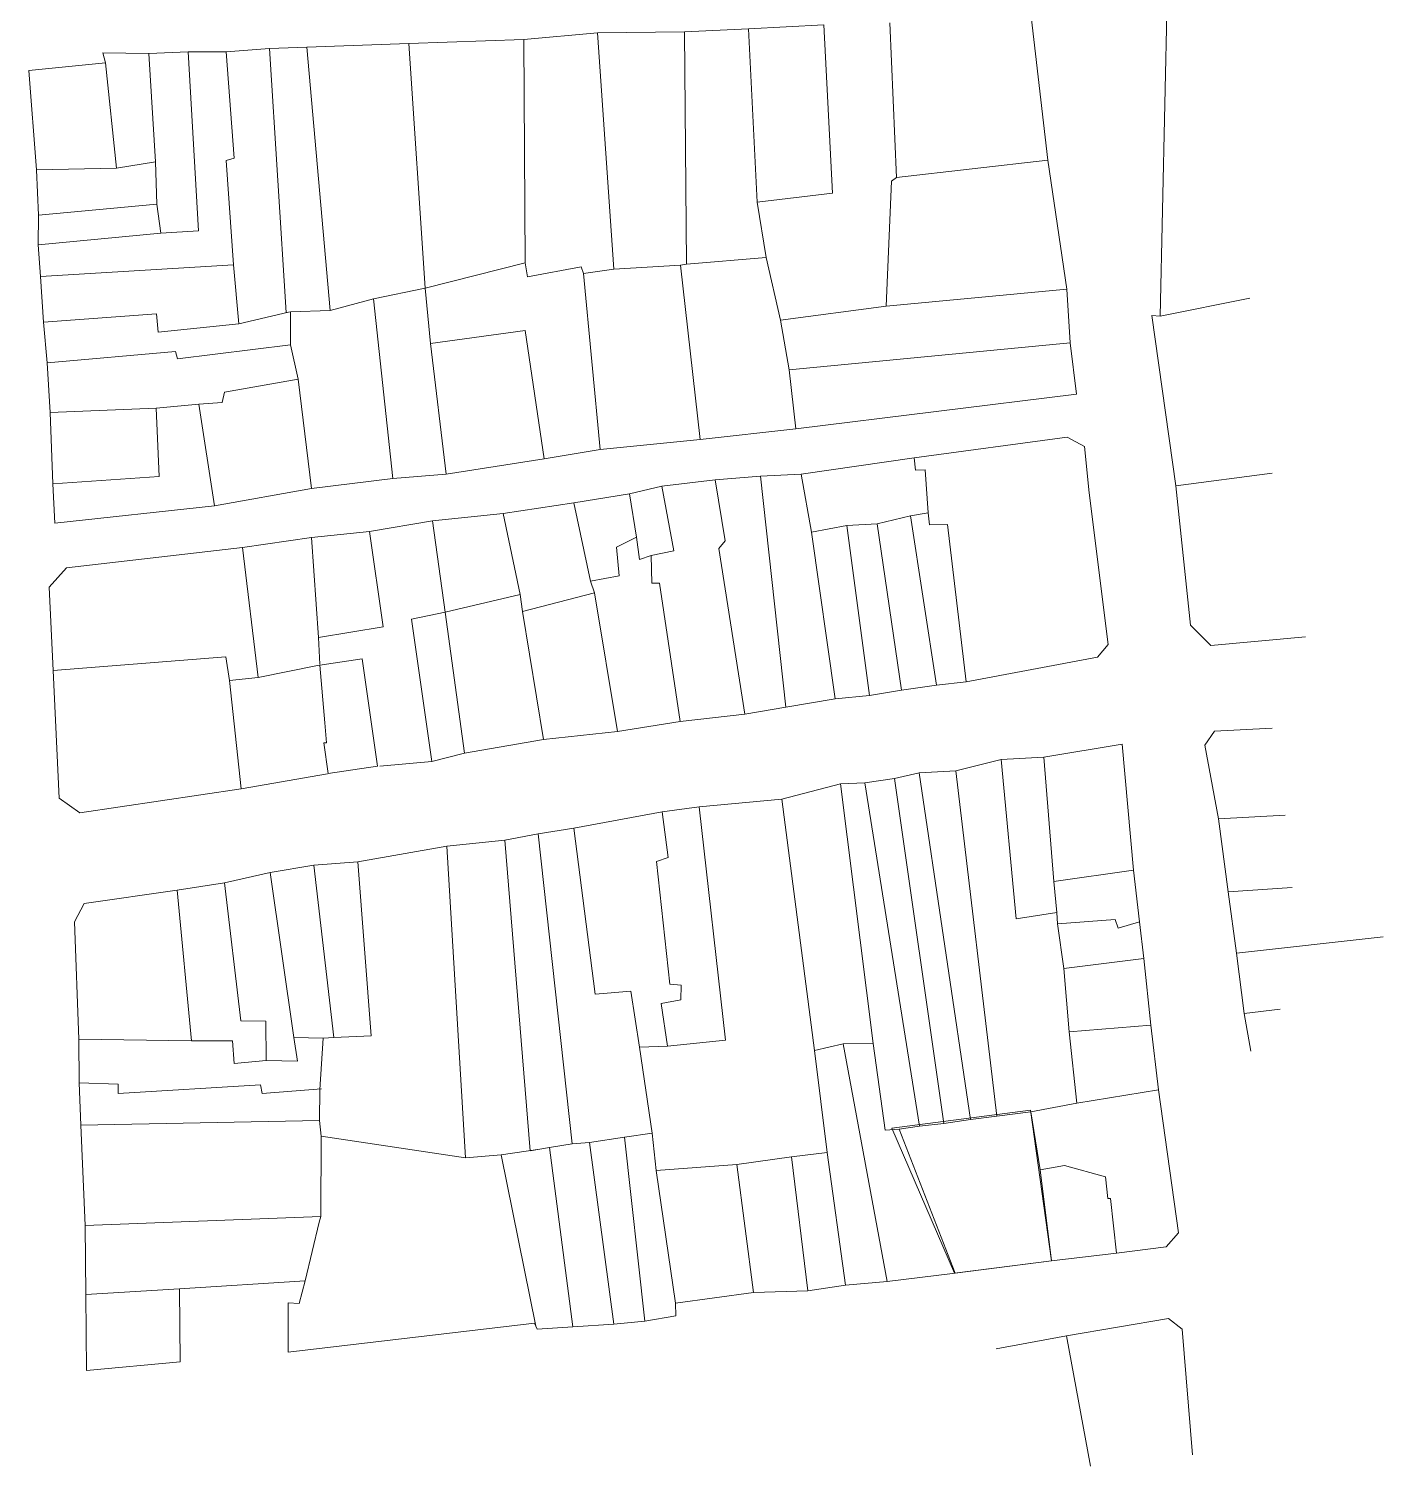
# Model space of a CAD drawing. Header units: millimetres. Extents: x 1956 to 626126, y 2654 to 1331070.
# Drawn here: x 625854.3 to 626069.9, y 1329207.5 to 1329436.2 of the extents above; entities that cross this region are included whole.
import ezdxf

# ---------------------------------------------------------------- set-up
doc = ezdxf.new("R2010")
doc.units = ezdxf.units.MM

msp = doc.modelspace()

# ---------------------------------------------------------------- linework, layer by layer
at = {"color": 1, "lineweight": 0}
for p, q in [((626034.43, 1329390.52), (626035.57, 1329442.41)), ((626013.91, 1329438.19), (626016.54, 1329415.33)), ((625933.14, 1329434.53), (625944.84, 1329435.58)), ((625958.73, 1329435.72), (625944.84, 1329435.58)), ((625944.84, 1329435.58), (625947.44, 1329397.98)), ((625958.73, 1329435.72), (625968.9, 1329436.2)), ((625959.04, 1329398.77), (625958.73, 1329435.72)), ((625968.9, 1329436.2), (625980.9, 1329436.84)), ((625968.9, 1329436.2), (625970.26, 1329408.61)), ((625980.9, 1329436.84), (625982.27, 1329410.06)), ((625992.43, 1329412.58), (625991.38, 1329437.17)), ((625892.66, 1329433.11), (625885.74, 1329432.53)), ((625898.56, 1329433.28), (625892.66, 1329433.11)), ((625892.66, 1329433.11), (625895.32, 1329391.09)), ((625914.83, 1329433.88), (625898.56, 1329433.28)), ((625898.56, 1329433.28), (625902.29, 1329391.41)), ((625914.83, 1329433.88), (625933.14, 1329434.53)), ((625917.44, 1329394.96), (625914.83, 1329433.88)), ((625933.14, 1329434.53), (625933.35, 1329398.96)), ((625866.52, 1329430.81), (625854.32, 1329429.56)), ((625873.44, 1329432.3), (625866.11, 1329432.38)), ((625866.11, 1329432.38), (625866.52, 1329430.81)), ((625866.52, 1329430.81), (625868.28, 1329414.04)), ((625873.44, 1329432.3), (625879.69, 1329432.57)), ((625874.48, 1329415.03), (625873.44, 1329432.3)), ((625879.69, 1329432.57), (625881.36, 1329404.07)), ((625879.69, 1329432.57), (625885.74, 1329432.53)), ((625885.74, 1329432.53), (625887.04, 1329415.62)), ((625854.32, 1329429.56), (625855.56, 1329413.76)), ((625868.28, 1329414.04), (625874.48, 1329415.03)), ((625874.69, 1329408.32), (625874.48, 1329415.03)), ((625887.04, 1329415.62), (625885.72, 1329415.26)), ((625885.72, 1329415.26), (625886.92, 1329398.69)), ((626016.54, 1329415.33), (625992.43, 1329412.58)), ((626019.57, 1329394.81), (626016.54, 1329415.33)), ((625855.56, 1329413.76), (625868.28, 1329414.04)), ((625855.56, 1329413.76), (625855.88, 1329406.59)), ((625991.67, 1329411.96), (625992.43, 1329412.58)), ((625991.67, 1329411.96), (625990.79, 1329392.09)), ((625855.88, 1329406.59), (625874.69, 1329408.32)), ((625874.69, 1329408.32), (625875.36, 1329403.7)), ((625970.26, 1329408.61), (625982.27, 1329410.06)), ((625970.26, 1329408.61), (625971.7, 1329399.82)), ((625855.83, 1329401.82), (625855.88, 1329406.59)), ((625875.36, 1329403.7), (625855.83, 1329401.82)), ((625881.36, 1329404.07), (625875.36, 1329403.7)), ((625855.83, 1329401.82), (625856.2, 1329396.79)), ((625886.92, 1329398.69), (625856.2, 1329396.79)), ((625886.92, 1329398.69), (625887.75, 1329389.29)), ((625933.35, 1329398.96), (625917.44, 1329394.96)), ((625933.71, 1329396.78), (625933.35, 1329398.96)), ((625958.07, 1329398.62), (625959.04, 1329398.77)), ((625971.7, 1329399.82), (625959.04, 1329398.77)), ((625971.7, 1329399.82), (625974.01, 1329389.87)), ((625856.2, 1329396.79), (625856.67, 1329389.52)), ((625942.26, 1329398.32), (625933.71, 1329396.78)), ((625942.61, 1329397.31), (625942.26, 1329398.32)), ((625942.61, 1329397.31), (625947.44, 1329397.98)), ((625945.3, 1329369.26), (625942.61, 1329397.31)), ((625947.44, 1329397.98), (625958.07, 1329398.62)), ((625961.22, 1329370.88), (625958.07, 1329398.62)), ((625909.2, 1329393.26), (625917.44, 1329394.96)), ((625917.44, 1329394.96), (625918.27, 1329386.17)), ((625990.79, 1329392.09), (626019.57, 1329394.81)), ((626019.57, 1329394.81), (626020.1, 1329386.27)), ((625902.29, 1329391.41), (625909.2, 1329393.26)), ((625909.2, 1329393.26), (625912.3, 1329364.66)), ((625974.01, 1329389.87), (625990.79, 1329392.09)), ((626034.43, 1329390.52), (626048.72, 1329393.35)), ((625856.67, 1329389.52), (625874.67, 1329390.89)), ((625857.24, 1329383.07), (625856.67, 1329389.52)), ((625874.67, 1329390.89), (625874.93, 1329387.94)), ((625887.75, 1329389.29), (625895.65, 1329391.14)), ((625895.32, 1329391.09), (625895.98, 1329391.19)), ((625895.98, 1329391.19), (625902.29, 1329391.41)), ((625895.98, 1329391.19), (625895.99, 1329385.96)), ((625974.01, 1329389.87), (625975.39, 1329381.94)), ((626036.92, 1329363.5), (626033.11, 1329390.62)), ((626033.11, 1329390.62), (626034.43, 1329390.52)), ((625874.93, 1329387.94), (625887.75, 1329389.29)), ((625918.27, 1329386.17), (625933.32, 1329388.19)), ((625933.32, 1329388.19), (625936.35, 1329367.77)), ((625895.99, 1329385.96), (625877.99, 1329383.73)), ((625895.99, 1329385.96), (625897.22, 1329380.48)), ((625920.74, 1329365.34), (625918.27, 1329386.17)), ((626020.1, 1329386.27), (625975.39, 1329381.94)), ((626021.13, 1329378.09), (626020.1, 1329386.27)), ((625877.68, 1329384.9), (625857.24, 1329383.07)), ((625857.24, 1329383.07), (625857.71, 1329375.19)), ((625877.99, 1329383.73), (625877.68, 1329384.9)), ((625897.22, 1329380.48), (625885.47, 1329378.41)), ((625899.33, 1329363.05), (625897.22, 1329380.48)), ((625975.39, 1329381.94), (625976.43, 1329372.59)), ((625885.47, 1329378.41), (625885.12, 1329376.74)), ((625976.43, 1329372.59), (626021.13, 1329378.09)), ((625857.71, 1329375.19), (625874.59, 1329375.85)), ((625874.59, 1329375.85), (625881.41, 1329376.47)), ((625874.59, 1329375.85), (625875.07, 1329364.97)), ((625885.12, 1329376.74), (625881.41, 1329376.47)), ((625881.41, 1329376.47), (625883.88, 1329360.32)), ((625858.13, 1329363.81), (625857.71, 1329375.19)), ((625976.43, 1329372.59), (625961.22, 1329370.88)), ((625995.25, 1329367.97), (626019.61, 1329371.23)), ((626019.61, 1329371.23), (626022.36, 1329369.76)), ((625936.35, 1329367.77), (625945.3, 1329369.26)), ((625961.22, 1329370.88), (625945.3, 1329369.26)), ((626022.36, 1329369.76), (626023.13, 1329362.39)), ((625936.35, 1329367.77), (625920.74, 1329365.34)), ((625995.25, 1329367.97), (625977.3, 1329365.38)), ((625995.46, 1329365.98), (625995.25, 1329367.97)), ((625875.07, 1329364.97), (625858.13, 1329363.81)), ((625899.33, 1329363.05), (625912.3, 1329364.66)), ((625912.3, 1329364.66), (625920.74, 1329365.34)), ((625963.57, 1329364.48), (625955.08, 1329363.44)), ((625963.57, 1329364.48), (625970.79, 1329365.06)), ((625965.16, 1329354.73), (625963.57, 1329364.48)), ((625970.79, 1329365.06), (625977.3, 1329365.38)), ((625970.79, 1329365.06), (625974.82, 1329328.28)), ((625977.3, 1329365.38), (625978.94, 1329356.13)), ((625997.04, 1329366.04), (625995.46, 1329365.98)), ((625997.5, 1329359.18), (625997.04, 1329366.04)), ((626052.27, 1329365.52), (626036.92, 1329363.5)), ((625858.13, 1329363.81), (625858.45, 1329357.56)), ((625883.88, 1329360.32), (625899.33, 1329363.05)), ((625949.94, 1329362.21), (625941.1, 1329360.77)), ((625955.08, 1329363.44), (625949.94, 1329362.21)), ((625951.07, 1329355.35), (625949.94, 1329362.21)), ((625957.03, 1329353.18), (625955.08, 1329363.44)), ((626023.13, 1329362.39), (626026.17, 1329338.26)), ((626036.92, 1329363.5), (626039.24, 1329341.35)), ((625858.45, 1329357.56), (625883.88, 1329360.32)), ((625929.86, 1329359.11), (625941.1, 1329360.77)), ((625941.1, 1329360.77), (625943.76, 1329348.32)), ((625908.55, 1329356.26), (625918.57, 1329357.92)), ((625918.57, 1329357.92), (625929.86, 1329359.11)), ((625918.57, 1329357.92), (625920.63, 1329343.39)), ((625929.86, 1329359.11), (625932.52, 1329346.21)), ((625994.66, 1329358.71), (625989.37, 1329357.43)), ((625994.66, 1329358.71), (625997.5, 1329359.18)), ((625998.82, 1329331.79), (625994.66, 1329358.71)), ((625997.5, 1329359.18), (625997.71, 1329357.3)), ((625888.36, 1329353.67), (625899.35, 1329355.28)), ((625908.55, 1329356.26), (625899.35, 1329355.28)), ((625899.35, 1329355.28), (625900.44, 1329339.37)), ((625910.76, 1329341.07), (625908.55, 1329356.26)), ((625947.87, 1329353.72), (625951.07, 1329355.35)), ((625951.07, 1329355.35), (625951.54, 1329351.8)), ((625978.94, 1329356.13), (625984.54, 1329357.17)), ((625982.7, 1329329.62), (625978.94, 1329356.13)), ((625984.54, 1329357.17), (625989.37, 1329357.43)), ((625984.54, 1329357.17), (625988.14, 1329330.14)), ((625989.37, 1329357.43), (625993.23, 1329330.97)), ((625997.71, 1329357.3), (626000.56, 1329357.36)), ((626000.56, 1329357.36), (626003.55, 1329332.31)), ((625860.34, 1329350.45), (625888.36, 1329353.67)), ((625888.36, 1329353.67), (625890.84, 1329333)), ((625948.29, 1329349.2), (625947.87, 1329353.72)), ((625953.42, 1329352.41), (625957.03, 1329353.18)), ((625964.15, 1329353.51), (625965.16, 1329354.73)), ((625968.31, 1329327.19), (625964.15, 1329353.51)), ((625951.54, 1329351.8), (625953.42, 1329352.41)), ((625953.42, 1329352.41), (625953.53, 1329347.99)), ((625857.55, 1329347.4), (625860.34, 1329350.45)), ((625943.76, 1329348.32), (625948.29, 1329349.2)), ((625943.76, 1329348.32), (625944.37, 1329346.49)), ((625858.23, 1329334.13), (625857.55, 1329347.4)), ((625920.63, 1329343.39), (625932.52, 1329346.21)), ((625932.52, 1329346.21), (625932.93, 1329343.52)), ((625932.93, 1329343.52), (625944.37, 1329346.49)), ((625944.37, 1329346.49), (625948.02, 1329324.4)), ((625953.53, 1329347.99), (625954.75, 1329347.99)), ((625954.75, 1329347.99), (625958.04, 1329326)), ((625920.63, 1329343.39), (625915.24, 1329342.31)), ((625915.24, 1329342.31), (625918.48, 1329319.65)), ((625923.71, 1329320.98), (625920.63, 1329343.39)), ((625936.27, 1329323.15), (625932.93, 1329343.52)), ((625900.44, 1329339.37), (625910.76, 1329341.07)), ((625900.44, 1329339.37), (625900.65, 1329335.1)), ((626039.24, 1329341.35), (626042.5, 1329338.1)), ((626042.5, 1329338.1), (626057.55, 1329339.46)), ((626026.17, 1329338.26), (626024.45, 1329336.23)), ((625885.69, 1329336.29), (625858.23, 1329334.13)), ((625886.26, 1329332.53), (625885.69, 1329336.29)), ((625900.56, 1329334.98), (625890.84, 1329333)), ((626024.45, 1329336.23), (626003.55, 1329332.31)), ((625858.23, 1329334.13), (625859.18, 1329313.81)), ((625890.84, 1329333), (625886.26, 1329332.53)), ((625888.12, 1329315.3), (625886.26, 1329332.53)), ((626003.55, 1329332.31), (625998.82, 1329331.79)), ((625988.14, 1329330.14), (625982.7, 1329329.62)), ((625993.23, 1329330.97), (625988.14, 1329330.14)), ((625993.23, 1329330.97), (625998.82, 1329331.79)), ((625974.82, 1329328.28), (625968.31, 1329327.19)), ((625974.82, 1329328.28), (625982.7, 1329329.62)), ((625948.02, 1329324.4), (625958.04, 1329326)), ((625958.04, 1329326), (625968.31, 1329327.19)), ((625948.02, 1329324.4), (625936.27, 1329323.15)), ((626041.56, 1329322.24), (626043.08, 1329324.48)), ((626043.08, 1329324.48), (626052.24, 1329324.96)), ((625918.48, 1329319.65), (625923.71, 1329320.98)), ((625923.71, 1329320.98), (625936.27, 1329323.15)), ((626015.93, 1329320.35), (626028.39, 1329322.41)), ((626028.39, 1329322.41), (626030.2, 1329302.35)), ((626043.72, 1329310.51), (626041.56, 1329322.24)), ((625918.48, 1329319.65), (625910.19, 1329318.92)), ((626009.11, 1329319.93), (626001.89, 1329318.13)), ((626009.11, 1329319.93), (626015.93, 1329320.35)), ((626011.49, 1329294.63), (626009.11, 1329319.93)), ((626015.93, 1329320.35), (626017.49, 1329300.54)), ((625888.12, 1329315.3), (625901.85, 1329317.7)), ((625987.4, 1329316.26), (625992.13, 1329316.94)), ((625996.05, 1329317.86), (625992.13, 1329316.94)), ((625992.13, 1329316.94), (626000, 1329262.02)), ((626001.89, 1329318.13), (625996.05, 1329317.86)), ((625996.05, 1329317.86), (626004.22, 1329262.69)), ((626001.89, 1329318.13), (626008.44, 1329263.21)), ((625862.44, 1329311.48), (625888.12, 1329315.3)), ((625974.18, 1329313.64), (625983.54, 1329316.1)), ((625983.54, 1329316.1), (625987.4, 1329316.26)), ((625983.54, 1329316.1), (625988.74, 1329274.75)), ((625996.09, 1329261.61), (625987.4, 1329316.26)), ((625859.18, 1329313.81), (625862.44, 1329311.48)), ((625955.16, 1329311.61), (625961.06, 1329312.44)), ((625961.06, 1329312.44), (625974.18, 1329313.64)), ((625961.06, 1329312.44), (625965.24, 1329275.3)), ((625974.18, 1329313.64), (625979.38, 1329273.66)), ((625955.16, 1329311.61), (625941.08, 1329309.03)), ((625956.09, 1329304.35), (625955.16, 1329311.61)), ((626054.34, 1329311.1), (626043.72, 1329310.51)), ((626043.72, 1329310.51), (626045.26, 1329298.88)), ((625930.09, 1329307.13), (625935.43, 1329308.11)), ((625935.43, 1329308.11), (625941.08, 1329309.03)), ((625935.43, 1329308.11), (625940.85, 1329258.78)), ((625941.08, 1329309.03), (625944.48, 1329282.62)), ((625920.89, 1329306.14), (625906.7, 1329303.66)), ((625930.09, 1329307.13), (625920.89, 1329306.14)), ((625923.87, 1329256.55), (625920.89, 1329306.14)), ((625934.14, 1329257.69), (625930.09, 1329307.13)), ((625892.77, 1329302), (625899.68, 1329303.14)), ((625899.68, 1329303.14), (625906.7, 1329303.66)), ((625899.68, 1329303.14), (625902.88, 1329275.7)), ((625906.7, 1329303.66), (625908.83, 1329275.97)), ((625954.26, 1329303.73), (625956.09, 1329304.35)), ((625956.38, 1329284.22), (625954.26, 1329303.73)), ((625877.97, 1329299.17), (625885.5, 1329300.31)), ((625885.5, 1329300.31), (625892.77, 1329302)), ((625885.5, 1329300.31), (625888.08, 1329278.36)), ((625892.77, 1329302), (625896.52, 1329275.74)), ((626030.2, 1329302.35), (626017.49, 1329300.54)), ((626017.49, 1329300.54), (626018, 1329295.61)), ((626031.13, 1329294.12), (626030.2, 1329302.35)), ((625863.12, 1329297.05), (625877.97, 1329299.17)), ((625880.25, 1329275.19), (625877.97, 1329299.17)), ((626045.26, 1329298.88), (626055.43, 1329299.61)), ((626046.6, 1329289.12), (626045.26, 1329298.88)), ((625861.6, 1329294.15), (625863.12, 1329297.05)), ((625862.29, 1329275.45), (625861.6, 1329294.15)), ((626018, 1329295.61), (626011.49, 1329294.63)), ((626018, 1329295.61), (626018.06, 1329293.83)), ((626027.26, 1329294.51), (626018.06, 1329293.83)), ((626018.06, 1329293.83), (626019.09, 1329286.72)), ((626027.72, 1329293.14), (626027.26, 1329294.51)), ((626031.13, 1329294.12), (626027.72, 1329293.14)), ((626031.85, 1329288.27), (626031.13, 1329294.12)), ((626069.94, 1329291.72), (626046.6, 1329289.12)), ((626047.78, 1329279.52), (626046.6, 1329289.12)), ((626031.85, 1329288.27), (626019.09, 1329286.72)), ((626019.09, 1329286.72), (626019.92, 1329276.61)), ((626032.93, 1329277.71), (626031.85, 1329288.27)), ((625944.48, 1329282.62), (625950.17, 1329283.09)), ((625950.17, 1329283.09), (625951.56, 1329274.2)), ((625958.16, 1329284.07), (625956.38, 1329284.22)), ((625958.11, 1329281.69), (625958.16, 1329284.07)), ((625955.01, 1329281.12), (625958.11, 1329281.69)), ((625955.99, 1329274.36), (625955.01, 1329281.12)), ((626053.53, 1329280.25), (626047.78, 1329279.52)), ((625888.08, 1329278.36), (625892.04, 1329278.32)), ((625892.04, 1329278.32), (625892.11, 1329272.07)), ((626019.92, 1329276.61), (626032.93, 1329277.71)), ((626032.93, 1329277.71), (626034.17, 1329267.39)), ((626047.78, 1329279.52), (626048.86, 1329273.53)), ((625862.29, 1329275.45), (625880.25, 1329275.19)), ((625862.36, 1329268.49), (625862.29, 1329275.45)), ((625886.76, 1329275.21), (625880.25, 1329275.19)), ((625887.02, 1329271.6), (625886.76, 1329275.21)), ((625896.52, 1329275.74), (625901.2, 1329275.6)), ((625896.52, 1329275.74), (625897.09, 1329271.98)), ((625901.2, 1329275.6), (625900.66, 1329267.47)), ((625902.88, 1329275.7), (625901.2, 1329275.6)), ((625908.83, 1329275.97), (625902.88, 1329275.7)), ((625965.24, 1329275.3), (625955.99, 1329274.36)), ((626021.15, 1329265.28), (626019.92, 1329276.61)), ((625951.56, 1329274.2), (625955.99, 1329274.36)), ((625953.57, 1329260.48), (625951.56, 1329274.2)), ((625979.38, 1329273.66), (625983.96, 1329274.69)), ((625981.44, 1329257.4), (625979.38, 1329273.66)), ((625988.74, 1329274.75), (625983.96, 1329274.69)), ((625983.96, 1329274.69), (625990.99, 1329236.9)), ((625988.74, 1329274.75), (625990.64, 1329260.98)), ((625892.11, 1329272.07), (625887.02, 1329271.6)), ((625897.09, 1329271.98), (625892.11, 1329272.07)), ((625868.56, 1329268.3), (625862.36, 1329268.49)), ((625862.62, 1329261.78), (625862.36, 1329268.49)), ((625868.56, 1329266.83), (625868.56, 1329268.3)), ((625891.2, 1329268.2), (625868.56, 1329266.83)), ((625891.45, 1329266.83), (625891.2, 1329268.2)), ((625900.91, 1329267.57), (625891.45, 1329266.83)), ((625900.66, 1329267.47), (625900.61, 1329262.49)), ((626034.17, 1329267.39), (626021.15, 1329265.28)), ((626034.17, 1329267.39), (626037.36, 1329244.64)), ((626013.79, 1329264.18), (625991.73, 1329261.28)), ((626008.44, 1329263.21), (626013.83, 1329263.89)), ((626017.13, 1329240.21), (626013.79, 1329264.18)), ((626017.13, 1329240.21), (626013.79, 1329264.18)), ((626021.15, 1329265.28), (626013.83, 1329263.89)), ((626013.83, 1329263.89), (626015.32, 1329254.69)), ((625900.61, 1329262.49), (625862.62, 1329261.78)), ((625863.31, 1329245.83), (625862.62, 1329261.78)), ((625900.61, 1329262.49), (625900.87, 1329260)), ((625996.09, 1329261.61), (625992.88, 1329261.14)), ((626000, 1329262.02), (625996.09, 1329261.61)), ((626000, 1329262.02), (626004.22, 1329262.69)), ((626004.22, 1329262.69), (626008.44, 1329263.21)), ((625900.87, 1329260), (625900.84, 1329247.24)), ((625900.87, 1329260), (625923.87, 1329256.55)), ((625943.6, 1329259.04), (625949.14, 1329259.86)), ((625949.14, 1329259.86), (625953.57, 1329260.48)), ((625949.14, 1329259.86), (625952.39, 1329230.6)), ((625953.57, 1329260.48), (625954.19, 1329254.54)), ((625990.64, 1329260.98), (625992.88, 1329261.14)), ((625991.73, 1329261.28), (626001.7, 1329238.24)), ((625992.88, 1329261.14), (626001.77, 1329238.24)), ((625923.87, 1329256.55), (625929.51, 1329257.07)), ((625929.51, 1329257.07), (625935.67, 1329257.95)), ((625929.51, 1329257.07), (625935.05, 1329229.77)), ((625937.19, 1329258.21), (625934.14, 1329257.69)), ((625940.85, 1329258.78), (625937.19, 1329258.21)), ((625940.95, 1329229.71), (625937.19, 1329258.21)), ((625943.6, 1329259.04), (625940.85, 1329258.78)), ((625947.46, 1329230.13), (625943.6, 1329259.04)), ((625981.44, 1329257.4), (625975.75, 1329256.73)), ((625984.33, 1329236.32), (625981.44, 1329257.4)), ((625967.05, 1329255.54), (625954.19, 1329254.54)), ((625975.75, 1329256.73), (625967.05, 1329255.54)), ((625969.68, 1329235.17), (625967.05, 1329255.54)), ((625975.75, 1329256.73), (625978.33, 1329235.39)), ((626015.32, 1329254.69), (626019.19, 1329255.36)), ((626017.13, 1329240.21), (626015.32, 1329254.69)), ((626019.19, 1329255.36), (626025.7, 1329253.55)), ((625954.19, 1329254.54), (625957.27, 1329233.46)), ((626025.7, 1329253.55), (626026.11, 1329250.1)), ((626026.11, 1329250.1), (626026.52, 1329250.1)), ((626026.52, 1329250.1), (626027.5, 1329241.41)), ((625900.84, 1329247.24), (625863.31, 1329245.83)), ((625863.31, 1329245.83), (625863.38, 1329234.85)), ((625900.54, 1329246.33), (625898.32, 1329237.02)), ((625900.84, 1329247.24), (625900.54, 1329246.33)), ((626037.36, 1329244.64), (626035.38, 1329242.39)), ((626027.5, 1329241.41), (626017.13, 1329240.21)), ((626035.38, 1329242.39), (626027.5, 1329241.41)), ((626017.13, 1329240.21), (626001.7, 1329238.24)), ((626001.7, 1329238.24), (626017.13, 1329240.21)), ((626001.77, 1329238.24), (626017.13, 1329240.21)), ((625898.32, 1329237.02), (625878.33, 1329235.75)), ((625897.36, 1329233.41), (625898.32, 1329237.02)), ((625978.33, 1329235.39), (625984.33, 1329236.32)), ((625990.99, 1329236.9), (625984.33, 1329236.32)), ((626001.77, 1329238.24), (625990.99, 1329236.9)), ((625863.38, 1329234.85), (625878.33, 1329235.75)), ((625863.38, 1329234.85), (625863.5, 1329222.76)), ((625878.33, 1329235.75), (625878.4, 1329224.11)), ((625957.27, 1329233.46), (625969.68, 1329235.17)), ((625969.68, 1329235.17), (625978.33, 1329235.39)), ((625895.64, 1329225.68), (625895.63, 1329233.51)), ((625895.63, 1329233.51), (625897.36, 1329233.41)), ((625957.33, 1329231.43), (625957.27, 1329233.46)), ((625895.64, 1329225.68), (625934.85, 1329230.25)), ((625934.85, 1329230.25), (625935.25, 1329229.29)), ((625935.25, 1329229.29), (625940.95, 1329229.71)), ((625940.95, 1329229.71), (625947.46, 1329230.13)), ((625952.39, 1329230.6), (625947.46, 1329230.13)), ((625952.39, 1329230.6), (625957.33, 1329231.43)), ((626019.54, 1329228.23), (626035.76, 1329231.01)), ((626035.76, 1329231.01), (626037.95, 1329229.29)), ((626008.3, 1329226.17), (626019.54, 1329228.23)), ((626019.54, 1329228.23), (626023.33, 1329207.5)), ((626037.95, 1329229.29), (626039.56, 1329209.32)), ((625863.5, 1329222.76), (625878.4, 1329224.11))]:
    msp.add_line(p, q, dxfattribs=at)
at = {"color": 1, "lineweight": 0, "ltscale": 0.5}
for p, q in [((625900.63, 1329334.99), (625907.38, 1329335.95)), ((625901.47, 1329325.78), (625900.63, 1329334.99)), ((625907.38, 1329335.95), (625909.82, 1329318.88)), ((625901.69, 1329322.62), (625901.47, 1329325.78)), ((625902, 1329317.73), (625901.31, 1329322.62)), ((625901.31, 1329322.62), (625901.69, 1329322.62)), ((625909.82, 1329318.88), (625902, 1329317.73)), ((625909.82, 1329318.88), (625909.82, 1329318.88))]:
    msp.add_line(p, q, dxfattribs=at)

doc.saveas('drawing.dxf')
